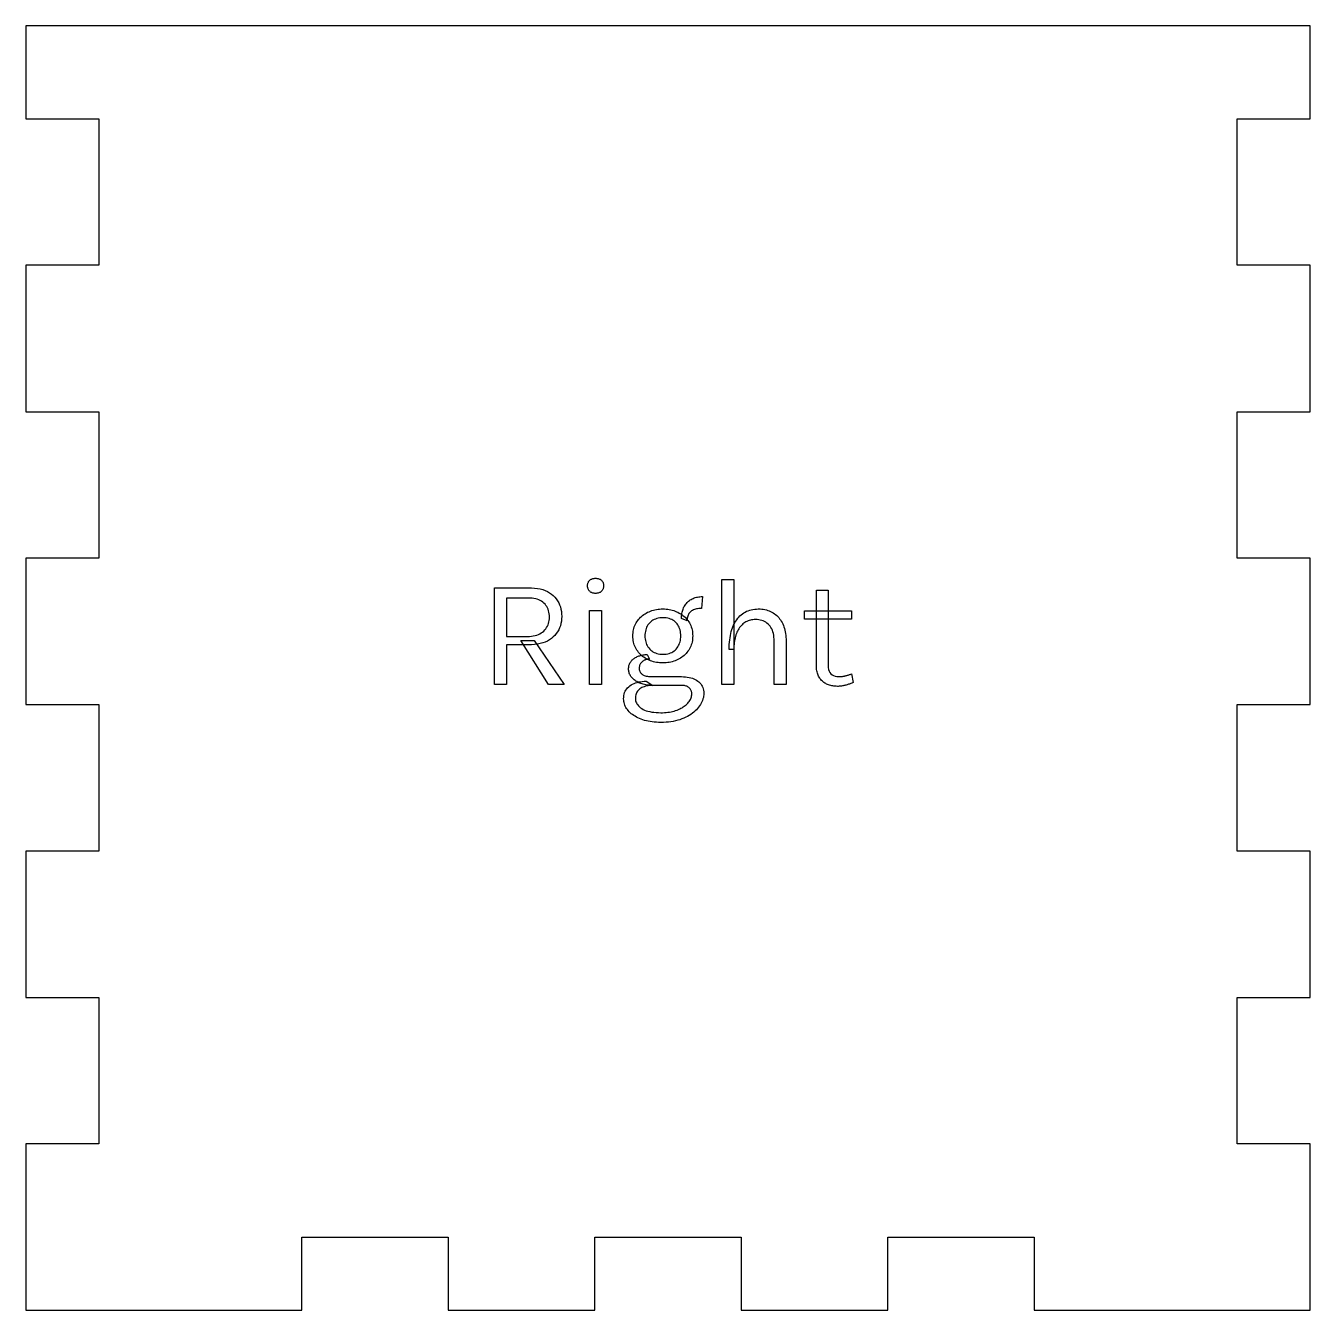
# Model space of a CAD drawing. Header units: millimetres. Extents: x 0 to 306, y 0 to 203.
# Drawn here: x 103 to 203, y 103 to 203 of the extents above; entities that cross this region are included whole.
import ezdxf

# ---------------------------------------------------------------- set-up
doc = ezdxf.new("R2010")
doc.units = ezdxf.units.MM
doc.layers.get('0').update_dxf_attribs({"linetype": 'CONTINUOUS'})

msp = doc.modelspace()

# ---------------------------------------------------------------- linework, layer by layer
for p, q in [((108.7, 203), (103, 203)), ((103, 203), (103, 195.75)), ((197.3, 203), (108.7, 203)), ((203, 203), (197.3, 203)), ((203, 195.75), (203, 203)), ((103, 195.75), (108.7, 195.75)), ((108.7, 195.75), (108.7, 184.35)), ((197.3, 184.35), (197.3, 195.75)), ((197.3, 195.75), (203, 195.75)), ((108.7, 184.35), (103, 184.35)), ((103, 184.35), (103, 172.949)), ((203, 184.35), (197.3, 184.35)), ((203, 172.949), (203, 184.35)), ((103, 172.949), (108.7, 172.949)), ((108.7, 172.949), (108.7, 161.55)), ((197.3, 161.55), (197.3, 172.949)), ((197.3, 172.949), (203, 172.949)), ((108.7, 161.55), (103, 161.55)), ((103, 161.55), (103, 150.149)), ((203, 161.55), (197.3, 161.55)), ((203, 150.149), (203, 161.55)), ((139.485, 151.716), (139.485, 159.252)), ((139.485, 159.252), (142.113, 159.252)), ((142.113, 159.252), (142.365, 159.245)), ((142.365, 159.245), (142.604, 159.227)), ((142.604, 159.227), (142.831, 159.196)), ((142.831, 159.196), (143.045, 159.153)), ((143.045, 159.153), (143.246, 159.098)), ((143.246, 159.098), (143.435, 159.03)), ((143.435, 159.03), (143.612, 158.95)), ((146.739, 159.408), (146.741, 159.459)), ((146.741, 159.355), (146.739, 159.408)), ((146.739, 159.408), (146.739, 159.408)), ((146.741, 159.459), (146.746, 159.509)), ((146.746, 159.304), (146.741, 159.355)), ((146.746, 159.509), (146.754, 159.556)), ((146.754, 159.255), (146.746, 159.304)), ((146.754, 159.556), (146.766, 159.602)), ((146.766, 159.208), (146.754, 159.255)), ((146.766, 159.602), (146.781, 159.645)), ((146.781, 159.164), (146.766, 159.208)), ((146.781, 159.645), (146.799, 159.686)), ((146.799, 159.121), (146.781, 159.164)), ((146.799, 159.686), (146.821, 159.724)), ((146.821, 159.081), (146.799, 159.121)), ((146.821, 159.724), (146.847, 159.761)), ((146.847, 159.043), (146.821, 159.081)), ((146.847, 159.761), (146.875, 159.795)), ((146.875, 159.007), (146.847, 159.043)), ((146.875, 159.795), (146.907, 159.828)), ((146.907, 158.973), (146.875, 159.007)), ((146.907, 159.828), (146.942, 159.857)), ((146.942, 159.857), (146.979, 159.884)), ((146.979, 159.884), (147.019, 159.907)), ((147.019, 159.907), (147.061, 159.927)), ((147.061, 159.927), (147.105, 159.945)), ((147.105, 159.945), (147.152, 159.959)), ((147.152, 159.959), (147.201, 159.97)), ((147.201, 159.97), (147.253, 159.977)), ((147.253, 159.977), (147.307, 159.982)), ((147.307, 159.982), (147.363, 159.984)), ((147.363, 159.984), (147.363, 159.984)), ((147.363, 159.984), (147.419, 159.982)), ((147.419, 159.982), (147.473, 159.977)), ((147.473, 159.977), (147.525, 159.97)), ((147.525, 159.97), (147.574, 159.959)), ((147.574, 159.959), (147.621, 159.945)), ((147.621, 159.945), (147.665, 159.927)), ((147.665, 159.927), (147.707, 159.907)), ((147.707, 159.907), (147.747, 159.884)), ((147.747, 159.884), (147.784, 159.857)), ((147.784, 159.857), (147.819, 159.828)), ((147.819, 159.828), (147.851, 159.795)), ((147.851, 159.007), (147.819, 158.973)), ((147.851, 159.795), (147.879, 159.761)), ((147.879, 159.043), (147.851, 159.007)), ((147.879, 159.761), (147.905, 159.724)), ((147.905, 159.081), (147.879, 159.043)), ((147.905, 159.724), (147.927, 159.686)), ((147.927, 159.121), (147.905, 159.081)), ((147.927, 159.686), (147.945, 159.645)), ((147.945, 159.164), (147.927, 159.121)), ((147.945, 159.645), (147.96, 159.602)), ((147.96, 159.208), (147.945, 159.164)), ((147.96, 159.602), (147.972, 159.556)), ((147.972, 159.255), (147.96, 159.208)), ((147.972, 159.556), (147.98, 159.509)), ((147.98, 159.304), (147.972, 159.255)), ((147.98, 159.509), (147.985, 159.459)), ((147.985, 159.355), (147.98, 159.304)), ((147.985, 159.459), (147.987, 159.408)), ((147.987, 159.408), (147.985, 159.355)), ((147.987, 159.408), (147.987, 159.408)), ((157.185, 151.716), (157.185, 159.9)), ((157.185, 159.9), (158.121, 159.9)), ((158.121, 159.9), (158.121, 151.716)), ((164.547, 153.192), (164.547, 159.048)), ((164.547, 159.048), (165.471, 159.048)), ((165.471, 159.048), (165.471, 153.216)), ((140.421, 158.448), (140.421, 155.46)), ((142.113, 158.448), (140.421, 158.448)), ((140.421, 158.448), (140.421, 158.448)), ((142.271, 158.444), (142.113, 158.448)), ((142.113, 158.448), (142.113, 158.448)), ((142.422, 158.432), (142.271, 158.444)), ((142.564, 158.411), (142.422, 158.432)), ((142.699, 158.383), (142.564, 158.411)), ((142.826, 158.347), (142.699, 158.383)), ((142.946, 158.303), (142.826, 158.347)), ((143.057, 158.251), (142.946, 158.303)), ((143.161, 158.19), (143.057, 158.251)), ((143.258, 158.122), (143.161, 158.19)), ((143.346, 158.046), (143.258, 158.122)), ((143.426, 157.962), (143.346, 158.046)), ((143.612, 158.95), (143.776, 158.858)), ((143.776, 158.858), (143.927, 158.753)), ((143.927, 158.753), (144.066, 158.637)), ((144.066, 158.637), (144.192, 158.51)), ((144.192, 158.51), (144.305, 158.375)), ((144.305, 158.375), (144.404, 158.233)), ((144.404, 158.233), (144.49, 158.083)), ((144.49, 158.083), (144.563, 157.925)), ((146.942, 158.941), (146.907, 158.973)), ((146.979, 158.913), (146.942, 158.941)), ((147.019, 158.888), (146.979, 158.913)), ((147.061, 158.867), (147.019, 158.888)), ((147.105, 158.849), (147.061, 158.867)), ((147.152, 158.834), (147.105, 158.849)), ((147.201, 158.822), (147.152, 158.834)), ((147.253, 158.814), (147.201, 158.822)), ((147.307, 158.809), (147.253, 158.814)), ((147.363, 158.808), (147.307, 158.809)), ((147.419, 158.809), (147.363, 158.808)), ((147.363, 158.808), (147.363, 158.808)), ((147.363, 158.808), (147.363, 158.808)), ((147.473, 158.814), (147.419, 158.809)), ((147.525, 158.822), (147.473, 158.814)), ((147.574, 158.834), (147.525, 158.822)), ((147.621, 158.849), (147.574, 158.834)), ((147.665, 158.867), (147.621, 158.849)), ((147.707, 158.888), (147.665, 158.867)), ((147.747, 158.913), (147.707, 158.888)), ((147.784, 158.941), (147.747, 158.913)), ((147.819, 158.973), (147.784, 158.941)), ((154.379, 157.962), (154.43, 158.027)), ((154.43, 158.027), (154.485, 158.088)), ((154.485, 158.088), (154.543, 158.145)), ((154.543, 158.145), (154.605, 158.2)), ((154.605, 158.2), (154.669, 158.251)), ((154.669, 158.251), (154.737, 158.298)), ((154.737, 158.298), (154.809, 158.343)), ((154.809, 158.343), (154.884, 158.383)), ((154.884, 158.383), (154.961, 158.419)), ((154.961, 158.419), (155.041, 158.451)), ((155.041, 158.451), (155.124, 158.479)), ((155.124, 158.479), (155.209, 158.502)), ((155.209, 158.502), (155.298, 158.522)), ((155.298, 158.522), (155.389, 158.536)), ((155.389, 158.536), (155.483, 158.547)), ((155.483, 158.547), (155.58, 158.553)), ((155.58, 158.553), (155.679, 158.556)), ((155.679, 158.556), (155.607, 157.632)), ((155.679, 158.556), (155.679, 158.556)), ((143.498, 157.874), (143.426, 157.962)), ((143.562, 157.779), (143.498, 157.874)), ((143.617, 157.679), (143.562, 157.779)), ((143.663, 157.573), (143.617, 157.679)), ((143.701, 157.462), (143.663, 157.573)), ((143.731, 157.345), (143.701, 157.462)), ((143.752, 157.222), (143.731, 157.345)), ((143.765, 157.094), (143.752, 157.222)), ((143.769, 156.96), (143.765, 157.094)), ((144.563, 157.925), (144.623, 157.759)), ((144.623, 157.759), (144.669, 157.586)), ((144.669, 157.586), (144.702, 157.405)), ((144.702, 157.405), (144.722, 157.216)), ((144.722, 157.216), (144.729, 157.02)), ((144.729, 157.02), (144.722, 156.825)), ((144.729, 157.02), (144.729, 157.02)), ((146.895, 151.716), (146.895, 157.464)), ((146.895, 157.464), (147.831, 157.464)), ((147.831, 157.464), (147.831, 151.716)), ((150.859, 156.945), (150.94, 157.02)), ((150.94, 157.02), (151.027, 157.092)), ((151.027, 157.092), (151.117, 157.159)), ((151.117, 157.159), (151.212, 157.222)), ((151.212, 157.222), (151.312, 157.28)), ((151.312, 157.28), (151.416, 157.335)), ((151.416, 157.335), (151.523, 157.384)), ((151.523, 157.384), (151.634, 157.429)), ((151.634, 157.429), (151.746, 157.468)), ((151.746, 157.468), (151.861, 157.502)), ((151.861, 157.502), (151.979, 157.53)), ((151.979, 157.53), (152.1, 157.554)), ((152.1, 157.554), (152.223, 157.572)), ((152.223, 157.572), (152.348, 157.585)), ((152.348, 157.585), (152.476, 157.593)), ((152.476, 157.593), (152.607, 157.596)), ((152.607, 157.596), (152.607, 157.596)), ((152.607, 157.596), (152.734, 157.593)), ((152.734, 157.593), (152.859, 157.585)), ((152.859, 157.585), (152.982, 157.572)), ((152.982, 157.572), (153.102, 157.554)), ((153.102, 157.554), (153.22, 157.53)), ((153.22, 157.53), (153.335, 157.502)), ((153.335, 157.502), (153.448, 157.468)), ((153.448, 157.468), (153.559, 157.429)), ((153.559, 157.429), (153.668, 157.384)), ((153.668, 157.384), (153.774, 157.335)), ((153.774, 157.335), (153.877, 157.28)), ((153.877, 157.28), (153.975, 157.222)), ((153.975, 157.222), (154.07, 157.159)), ((154.049, 156.963), (154.055, 157.06)), ((154.055, 157.06), (154.065, 157.155)), ((154.065, 157.155), (154.079, 157.247)), ((154.07, 157.159), (154.16, 157.092)), ((154.079, 157.247), (154.096, 157.337)), ((154.096, 157.337), (154.118, 157.424)), ((154.118, 157.424), (154.144, 157.509)), ((154.144, 157.509), (154.174, 157.591)), ((154.16, 157.092), (154.246, 157.02)), ((154.174, 157.591), (154.207, 157.671)), ((154.207, 157.671), (154.245, 157.749)), ((154.245, 157.749), (154.286, 157.823)), ((154.246, 157.02), (154.327, 156.945)), ((154.286, 157.823), (154.331, 157.894)), ((154.331, 157.894), (154.379, 157.962)), ((154.537, 157.032), (154.517, 156.952)), ((154.563, 157.106), (154.537, 157.032)), ((154.595, 157.175), (154.563, 157.106)), ((154.632, 157.239), (154.595, 157.175)), ((154.675, 157.298), (154.632, 157.239)), ((154.724, 157.352), (154.675, 157.298)), ((154.779, 157.401), (154.724, 157.352)), ((154.839, 157.444), (154.779, 157.401)), ((154.904, 157.484), (154.839, 157.444)), ((154.974, 157.518), (154.904, 157.484)), ((155.05, 157.548), (154.974, 157.518)), ((155.13, 157.574), (155.05, 157.548)), ((155.215, 157.595), (155.13, 157.574)), ((155.306, 157.611), (155.215, 157.595)), ((155.401, 157.622), (155.306, 157.611)), ((155.502, 157.629), (155.401, 157.622)), ((155.607, 157.632), (155.502, 157.629)), ((158.514, 156.966), (158.603, 157.057)), ((158.603, 157.057), (158.697, 157.142)), ((158.697, 157.142), (158.796, 157.221)), ((158.796, 157.221), (158.9, 157.292)), ((158.9, 157.292), (159.008, 157.356)), ((159.008, 157.356), (159.12, 157.412)), ((159.12, 157.412), (159.237, 157.461)), ((159.237, 157.461), (159.358, 157.502)), ((159.358, 157.502), (159.483, 157.536)), ((159.483, 157.536), (159.613, 157.562)), ((159.613, 157.562), (159.747, 157.581)), ((159.747, 157.581), (159.886, 157.592)), ((159.886, 157.592), (160.029, 157.596)), ((160.029, 157.596), (160.029, 157.596)), ((160.029, 157.596), (160.163, 157.593)), ((160.163, 157.593), (160.292, 157.583)), ((160.292, 157.583), (160.418, 157.568)), ((160.418, 157.568), (160.54, 157.547)), ((160.54, 157.547), (160.658, 157.52)), ((160.658, 157.52), (160.772, 157.487)), ((160.772, 157.487), (160.883, 157.447)), ((160.883, 157.447), (160.989, 157.402)), ((160.989, 157.402), (161.091, 157.35)), ((161.091, 157.35), (161.19, 157.293)), ((161.19, 157.293), (161.284, 157.229)), ((161.284, 157.229), (161.374, 157.161)), ((161.374, 157.161), (161.46, 157.087)), ((161.46, 157.087), (161.54, 157.008)), ((161.54, 157.008), (161.617, 156.924)), ((163.623, 156.804), (163.623, 157.452)), ((163.623, 157.452), (167.283, 157.452)), ((167.283, 157.452), (167.283, 156.804)), ((143.412, 155.962), (143.487, 156.053)), ((143.487, 156.053), (143.553, 156.149)), ((143.553, 156.149), (143.61, 156.25)), ((143.61, 156.25), (143.659, 156.356)), ((143.659, 156.356), (143.698, 156.467)), ((143.698, 156.467), (143.729, 156.582)), ((143.729, 156.582), (143.751, 156.703)), ((143.751, 156.703), (143.765, 156.829)), ((143.765, 156.829), (143.769, 156.96)), ((143.769, 156.96), (143.769, 156.96)), ((144.563, 156.123), (144.49, 155.967)), ((144.623, 156.288), (144.563, 156.123)), ((144.669, 156.459), (144.623, 156.288)), ((144.702, 156.639), (144.669, 156.459)), ((144.722, 156.825), (144.702, 156.639)), ((150.316, 155.975), (150.344, 156.087)), ((150.344, 156.087), (150.378, 156.195)), ((150.378, 156.195), (150.418, 156.301)), ((150.418, 156.301), (150.465, 156.404)), ((150.465, 156.404), (150.517, 156.503)), ((150.517, 156.503), (150.576, 156.6)), ((150.576, 156.6), (150.64, 156.692)), ((150.64, 156.692), (150.708, 156.781)), ((150.708, 156.781), (150.781, 156.865)), ((150.781, 156.865), (150.859, 156.945)), ((151.297, 156.066), (151.263, 155.962)), ((151.338, 156.166), (151.297, 156.066)), ((151.387, 156.261), (151.338, 156.166)), ((151.443, 156.352), (151.387, 156.261)), ((151.507, 156.438), (151.443, 156.352)), ((151.578, 156.519), (151.507, 156.438)), ((151.656, 156.593), (151.578, 156.519)), ((151.739, 156.66), (151.656, 156.593)), ((151.828, 156.719), (151.739, 156.66)), ((151.923, 156.77), (151.828, 156.719)), ((152.023, 156.813), (151.923, 156.77)), ((152.128, 156.849), (152.023, 156.813)), ((152.24, 156.876), (152.128, 156.849)), ((152.357, 156.896), (152.24, 156.876)), ((152.479, 156.908), (152.357, 156.896)), ((152.607, 156.912), (152.479, 156.908)), ((152.736, 156.908), (152.607, 156.912)), ((152.607, 156.912), (152.607, 156.912)), ((152.859, 156.896), (152.736, 156.908)), ((152.977, 156.876), (152.859, 156.896)), ((153.088, 156.849), (152.977, 156.876)), ((153.194, 156.813), (153.088, 156.849)), ((153.293, 156.77), (153.194, 156.813)), ((153.387, 156.719), (153.293, 156.77)), ((153.475, 156.66), (153.387, 156.719)), ((153.557, 156.593), (153.475, 156.66)), ((153.633, 156.519), (153.557, 156.593)), ((153.703, 156.438), (153.633, 156.519)), ((153.765, 156.352), (153.703, 156.438)), ((153.82, 156.261), (153.765, 156.352)), ((153.867, 156.166), (153.82, 156.261)), ((153.907, 156.066), (153.867, 156.166)), ((153.94, 155.962), (153.907, 156.066)), ((154.047, 156.864), (154.049, 156.963)), ((154.491, 156.684), (154.047, 156.864)), ((154.327, 156.945), (154.405, 156.865)), ((154.405, 156.865), (154.478, 156.781)), ((154.478, 156.781), (154.546, 156.692)), ((154.494, 156.778), (154.491, 156.684)), ((154.491, 156.684), (154.491, 156.684)), ((154.491, 156.684), (154.491, 156.684)), ((154.503, 156.868), (154.494, 156.778)), ((154.517, 156.952), (154.503, 156.868)), ((154.546, 156.692), (154.611, 156.6)), ((154.611, 156.6), (154.67, 156.503)), ((154.67, 156.503), (154.723, 156.404)), ((154.723, 156.404), (154.77, 156.301)), ((154.77, 156.301), (154.811, 156.195)), ((154.811, 156.195), (154.845, 156.087)), ((154.845, 156.087), (154.873, 155.975)), ((157.975, 155.993), (158.025, 156.138)), ((158.025, 156.138), (158.08, 156.276)), ((158.08, 156.276), (158.14, 156.407)), ((158.14, 156.407), (158.205, 156.532)), ((158.205, 156.532), (158.275, 156.651)), ((158.275, 156.651), (158.35, 156.762)), ((158.35, 156.762), (158.429, 156.867)), ((158.429, 156.867), (158.514, 156.966)), ((158.516, 156.06), (158.463, 155.972)), ((158.572, 156.143), (158.516, 156.06)), ((158.632, 156.221), (158.572, 156.143)), ((158.696, 156.295), (158.632, 156.221)), ((158.763, 156.363), (158.696, 156.295)), ((158.833, 156.427), (158.763, 156.363)), ((158.907, 156.486), (158.833, 156.427)), ((158.984, 156.539), (158.907, 156.486)), ((159.064, 156.587), (158.984, 156.539)), ((159.146, 156.629), (159.064, 156.587)), ((159.231, 156.666), (159.146, 156.629)), ((159.32, 156.697), (159.231, 156.666)), ((159.41, 156.722), (159.32, 156.697)), ((159.504, 156.742), (159.41, 156.722)), ((159.6, 156.756), (159.504, 156.742)), ((159.699, 156.765), (159.6, 156.756)), ((159.801, 156.768), (159.699, 156.765)), ((159.934, 156.763), (159.801, 156.768)), ((159.801, 156.768), (159.801, 156.768)), ((160.061, 156.75), (159.934, 156.763)), ((160.182, 156.729), (160.061, 156.75)), ((160.298, 156.699), (160.182, 156.729)), ((160.408, 156.66), (160.298, 156.699)), ((160.512, 156.613), (160.408, 156.66)), ((160.611, 156.557), (160.512, 156.613)), ((160.703, 156.493), (160.611, 156.557)), ((160.791, 156.42), (160.703, 156.493)), ((160.872, 156.339), (160.791, 156.42)), ((160.947, 156.249), (160.872, 156.339)), ((161.013, 156.151), (160.947, 156.249)), ((161.072, 156.046), (161.013, 156.151)), ((161.124, 155.933), (161.072, 156.046)), ((161.617, 156.924), (161.689, 156.835)), ((161.689, 156.835), (161.756, 156.741)), ((161.756, 156.741), (161.819, 156.641)), ((161.819, 156.641), (161.877, 156.536)), ((161.877, 156.536), (161.931, 156.426)), ((161.931, 156.426), (161.98, 156.311)), ((161.98, 156.311), (162.024, 156.192)), ((162.024, 156.192), (162.063, 156.068)), ((162.063, 156.068), (162.096, 155.941)), ((167.283, 156.804), (163.623, 156.804)), ((167.283, 156.804), (167.283, 156.804)), ((140.421, 155.46), (142.041, 155.46)), ((143.709, 151.716), (141.549, 155.136)), ((141.549, 155.136), (142.569, 155.136)), ((142.041, 155.46), (142.206, 155.464)), ((142.206, 155.464), (142.363, 155.476)), ((142.363, 155.476), (142.512, 155.497)), ((142.512, 155.497), (142.653, 155.526)), ((142.569, 155.136), (144.921, 151.716)), ((142.653, 155.526), (142.786, 155.564)), ((142.786, 155.564), (142.91, 155.61)), ((142.91, 155.61), (143.027, 155.664)), ((143.027, 155.664), (143.135, 155.726)), ((143.135, 155.726), (143.236, 155.797)), ((143.236, 155.797), (143.328, 155.877)), ((143.435, 155.021), (143.246, 154.953)), ((143.328, 155.877), (143.412, 155.962)), ((143.612, 155.101), (143.435, 155.021)), ((143.776, 155.193), (143.612, 155.101)), ((143.927, 155.298), (143.776, 155.193)), ((144.066, 155.415), (143.927, 155.298)), ((144.192, 155.541), (144.066, 155.415)), ((144.305, 155.676), (144.192, 155.541)), ((144.404, 155.817), (144.305, 155.676)), ((144.49, 155.967), (144.404, 155.817)), ((150.267, 155.496), (150.27, 155.62)), ((150.27, 155.372), (150.267, 155.496)), ((150.267, 155.496), (150.267, 155.496)), ((150.27, 155.62), (150.279, 155.741)), ((150.279, 155.252), (150.27, 155.372)), ((150.279, 155.741), (150.295, 155.86)), ((150.295, 155.135), (150.279, 155.252)), ((150.295, 155.86), (150.316, 155.975)), ((150.316, 155.02), (150.295, 155.135)), ((150.344, 154.909), (150.316, 155.02)), ((151.207, 155.619), (151.203, 155.496)), ((151.203, 155.496), (151.203, 155.496)), ((151.203, 155.496), (151.207, 155.375)), ((151.218, 155.738), (151.207, 155.619)), ((151.207, 155.375), (151.218, 155.259)), ((151.237, 155.852), (151.218, 155.738)), ((151.218, 155.259), (151.237, 155.147)), ((151.263, 155.962), (151.237, 155.852)), ((151.237, 155.147), (151.263, 155.039)), ((151.263, 155.039), (151.297, 154.935)), ((153.907, 154.935), (153.94, 155.039)), ((153.966, 155.852), (153.94, 155.962)), ((153.94, 155.039), (153.966, 155.147)), ((153.984, 155.738), (153.966, 155.852)), ((153.966, 155.147), (153.984, 155.259)), ((153.995, 155.619), (153.984, 155.738)), ((153.984, 155.259), (153.995, 155.375)), ((153.999, 155.496), (153.995, 155.619)), ((153.995, 155.375), (153.999, 155.496)), ((153.999, 155.496), (153.999, 155.496)), ((154.873, 155.02), (154.845, 154.909)), ((154.873, 155.975), (154.895, 155.86)), ((154.895, 155.135), (154.873, 155.02)), ((154.895, 155.86), (154.911, 155.741)), ((154.911, 155.252), (154.895, 155.135)), ((154.911, 155.741), (154.92, 155.62)), ((154.92, 155.372), (154.911, 155.252)), ((154.92, 155.62), (154.923, 155.496)), ((154.923, 155.496), (154.92, 155.372)), ((154.923, 155.496), (154.923, 155.496)), ((157.772, 154.817), (157.785, 155.002)), ((157.785, 155.002), (157.803, 155.182)), ((157.803, 155.182), (157.827, 155.356)), ((157.827, 155.356), (157.856, 155.524)), ((157.856, 155.524), (157.89, 155.686)), ((157.89, 155.686), (157.93, 155.843)), ((157.93, 155.843), (157.975, 155.993)), ((158.172, 155.103), (158.154, 154.976)), ((158.194, 155.226), (158.172, 155.103)), ((158.221, 155.346), (158.194, 155.226)), ((158.252, 155.461), (158.221, 155.346)), ((158.286, 155.572), (158.252, 155.461)), ((158.325, 155.679), (158.286, 155.572)), ((158.368, 155.781), (158.325, 155.679)), ((158.414, 155.879), (158.368, 155.781)), ((158.463, 155.972), (158.414, 155.879)), ((161.167, 155.811), (161.124, 155.933)), ((161.202, 155.682), (161.167, 155.811)), ((161.23, 155.545), (161.202, 155.682)), ((161.249, 155.401), (161.23, 155.545)), ((161.261, 155.248), (161.249, 155.401)), ((161.265, 155.088), (161.261, 155.248)), ((161.265, 151.716), (161.265, 155.088)), ((162.096, 155.941), (162.125, 155.809)), ((162.125, 155.809), (162.148, 155.673)), ((162.148, 155.673), (162.166, 155.533)), ((162.166, 155.533), (162.179, 155.389)), ((162.179, 155.389), (162.186, 155.24)), ((162.186, 155.24), (162.189, 155.088)), ((162.189, 155.088), (162.189, 155.088)), ((162.189, 155.088), (162.189, 151.716)), ((142.113, 154.8), (140.421, 154.8)), ((140.421, 154.8), (140.421, 151.716)), ((142.365, 154.806), (142.113, 154.8)), ((142.113, 154.8), (142.113, 154.8)), ((142.604, 154.824), (142.365, 154.806)), ((142.831, 154.855), (142.604, 154.824)), ((143.045, 154.898), (142.831, 154.855)), ((143.246, 154.953), (143.045, 154.898)), ((150.378, 154.801), (150.344, 154.909)), ((150.418, 154.696), (150.378, 154.801)), ((150.465, 154.593), (150.418, 154.696)), ((150.517, 154.494), (150.465, 154.593)), ((150.576, 154.398), (150.517, 154.494)), ((150.64, 154.305), (150.576, 154.398)), ((150.708, 154.216), (150.64, 154.305)), ((150.781, 154.132), (150.708, 154.216)), ((150.859, 154.052), (150.781, 154.132)), ((150.94, 153.976), (150.859, 154.052)), ((150.936, 153.996), (151.006, 154.011)), ((151.006, 154.011), (151.077, 154.022)), ((151.077, 154.022), (151.149, 154.032)), ((151.149, 154.032), (151.222, 154.038)), ((151.222, 154.038), (151.296, 154.042)), ((151.296, 154.042), (151.371, 154.044)), ((151.297, 154.935), (151.338, 154.835)), ((151.338, 154.835), (151.387, 154.739)), ((151.371, 154.044), (151.371, 154.044)), ((151.371, 154.044), (151.551, 153.696)), ((151.387, 154.739), (151.443, 154.647)), ((151.443, 154.647), (151.507, 154.559)), ((151.507, 154.559), (151.578, 154.476)), ((151.578, 154.476), (151.656, 154.398)), ((151.656, 154.398), (151.739, 154.329)), ((151.739, 154.329), (151.828, 154.268)), ((151.828, 154.268), (151.923, 154.214)), ((151.923, 154.214), (152.023, 154.17)), ((152.023, 154.17), (152.128, 154.133)), ((152.128, 154.133), (152.24, 154.104)), ((152.24, 154.104), (152.357, 154.084)), ((152.357, 154.084), (152.479, 154.072)), ((152.479, 154.072), (152.607, 154.068)), ((152.607, 154.068), (152.736, 154.072)), ((152.607, 154.068), (152.607, 154.068)), ((152.607, 154.068), (152.607, 154.068)), ((152.736, 154.072), (152.859, 154.084)), ((152.859, 154.084), (152.977, 154.104)), ((152.977, 154.104), (153.088, 154.133)), ((153.088, 154.133), (153.194, 154.17)), ((153.194, 154.17), (153.293, 154.214)), ((153.293, 154.214), (153.387, 154.268)), ((153.387, 154.268), (153.475, 154.329)), ((153.475, 154.329), (153.557, 154.398)), ((153.557, 154.398), (153.633, 154.476)), ((153.633, 154.476), (153.703, 154.559)), ((153.703, 154.559), (153.765, 154.647)), ((153.765, 154.647), (153.82, 154.739)), ((153.82, 154.739), (153.867, 154.835)), ((153.867, 154.835), (153.907, 154.935)), ((154.327, 154.052), (154.246, 153.976)), ((154.405, 154.132), (154.327, 154.052)), ((154.478, 154.216), (154.405, 154.132)), ((154.546, 154.305), (154.478, 154.216)), ((154.611, 154.398), (154.546, 154.305)), ((154.67, 154.494), (154.611, 154.398)), ((154.723, 154.593), (154.67, 154.494)), ((154.77, 154.696), (154.723, 154.593)), ((154.811, 154.801), (154.77, 154.696)), ((154.845, 154.909), (154.811, 154.801)), ((157.761, 154.428), (157.764, 154.625)), ((158.121, 154.428), (157.761, 154.428)), ((157.764, 154.625), (157.772, 154.817)), ((158.123, 154.571), (158.121, 154.428)), ((158.121, 154.428), (158.121, 154.428)), ((158.129, 154.71), (158.123, 154.571)), ((158.139, 154.845), (158.129, 154.71)), ((158.154, 154.976), (158.139, 154.845)), ((149.933, 152.987), (149.939, 153.055)), ((149.939, 153.055), (149.949, 153.122)), ((149.949, 153.122), (149.964, 153.186)), ((149.964, 153.186), (149.982, 153.249)), ((149.982, 153.249), (150.004, 153.309)), ((150.004, 153.309), (150.031, 153.367)), ((150.031, 153.367), (150.062, 153.422)), ((150.062, 153.422), (150.096, 153.476)), ((150.096, 153.476), (150.135, 153.528)), ((150.135, 153.528), (150.177, 153.577)), ((150.177, 153.577), (150.222, 153.624)), ((150.222, 153.624), (150.268, 153.668)), ((150.268, 153.668), (150.318, 153.71)), ((150.318, 153.71), (150.37, 153.75)), ((150.37, 153.75), (150.424, 153.787)), ((150.424, 153.787), (150.481, 153.822)), ((150.481, 153.822), (150.54, 153.854)), ((150.54, 153.854), (150.602, 153.884)), ((150.602, 153.884), (150.666, 153.912)), ((150.666, 153.912), (150.732, 153.937)), ((150.732, 153.937), (150.799, 153.959)), ((150.76, 153.023), (150.759, 152.976)), ((150.764, 153.068), (150.76, 153.023)), ((150.77, 153.112), (150.764, 153.068)), ((150.779, 153.155), (150.77, 153.112)), ((150.79, 153.195), (150.779, 153.155)), ((150.803, 153.234), (150.79, 153.195)), ((150.799, 153.959), (150.867, 153.979)), ((150.819, 153.272), (150.803, 153.234)), ((150.838, 153.308), (150.819, 153.272)), ((150.859, 153.342), (150.838, 153.308)), ((150.882, 153.375), (150.859, 153.342)), ((150.867, 153.979), (150.936, 153.996)), ((150.907, 153.406), (150.882, 153.375)), ((150.934, 153.435), (150.907, 153.406)), ((150.961, 153.463), (150.934, 153.435)), ((151.027, 153.904), (150.94, 153.976)), ((150.99, 153.489), (150.961, 153.463)), ((151.02, 153.514), (150.99, 153.489)), ((151.051, 153.537), (151.02, 153.514)), ((151.117, 153.837), (151.027, 153.904)), ((151.084, 153.559), (151.051, 153.537)), ((151.117, 153.579), (151.084, 153.559)), ((151.212, 153.774), (151.117, 153.837)), ((151.152, 153.598), (151.117, 153.579)), ((151.188, 153.615), (151.152, 153.598)), ((151.225, 153.63), (151.188, 153.615)), ((151.312, 153.715), (151.212, 153.774)), ((151.261, 153.644), (151.225, 153.63)), ((151.298, 153.656), (151.261, 153.644)), ((151.334, 153.666), (151.298, 153.656)), ((151.416, 153.66), (151.312, 153.715)), ((151.37, 153.675), (151.334, 153.666)), ((151.407, 153.683), (151.37, 153.675)), ((151.443, 153.688), (151.407, 153.683)), ((151.523, 153.609), (151.416, 153.66)), ((151.479, 153.692), (151.443, 153.688)), ((151.515, 153.695), (151.479, 153.692)), ((151.551, 153.696), (151.515, 153.695)), ((151.634, 153.565), (151.523, 153.609)), ((151.746, 153.525), (151.634, 153.565)), ((151.861, 153.491), (151.746, 153.525)), ((151.979, 153.462), (151.861, 153.491)), ((152.1, 153.438), (151.979, 153.462)), ((152.223, 153.419), (152.1, 153.438)), ((152.348, 153.406), (152.223, 153.419)), ((152.476, 153.398), (152.348, 153.406)), ((152.607, 153.396), (152.476, 153.398)), ((152.734, 153.398), (152.607, 153.396)), ((152.607, 153.396), (152.607, 153.396)), ((152.607, 153.396), (152.607, 153.396)), ((152.859, 153.406), (152.734, 153.398)), ((152.982, 153.419), (152.859, 153.406)), ((153.102, 153.438), (152.982, 153.419)), ((153.22, 153.462), (153.102, 153.438)), ((153.335, 153.491), (153.22, 153.462)), ((153.448, 153.525), (153.335, 153.491)), ((153.559, 153.565), (153.448, 153.525)), ((153.668, 153.609), (153.559, 153.565)), ((153.774, 153.66), (153.668, 153.609)), ((153.877, 153.715), (153.774, 153.66)), ((153.975, 153.774), (153.877, 153.715)), ((154.07, 153.837), (153.975, 153.774)), ((154.16, 153.904), (154.07, 153.837)), ((154.246, 153.976), (154.16, 153.904)), ((164.549, 153.085), (164.547, 153.192)), ((164.547, 153.192), (164.547, 153.192)), ((164.556, 152.983), (164.549, 153.085)), ((165.471, 153.216), (165.479, 153.047)), ((165.479, 153.047), (165.504, 152.896)), ((149.931, 152.916), (149.933, 152.987)), ((149.933, 152.848), (149.931, 152.916)), ((149.931, 152.916), (149.931, 152.916)), ((149.94, 152.781), (149.933, 152.848)), ((149.952, 152.715), (149.94, 152.781)), ((149.967, 152.651), (149.952, 152.715)), ((149.988, 152.587), (149.967, 152.651)), ((150.013, 152.525), (149.988, 152.587)), ((150.043, 152.463), (150.013, 152.525)), ((150.077, 152.403), (150.043, 152.463)), ((150.116, 152.344), (150.077, 152.403)), ((150.159, 152.286), (150.116, 152.344)), ((150.207, 152.229), (150.159, 152.286)), ((150.258, 152.175), (150.207, 152.229)), ((150.313, 152.123), (150.258, 152.175)), ((150.373, 152.073), (150.313, 152.123)), ((150.436, 152.025), (150.373, 152.073)), ((150.503, 151.98), (150.436, 152.025)), ((150.759, 152.976), (150.759, 152.976)), ((150.759, 152.976), (150.761, 152.921)), ((150.761, 152.921), (150.768, 152.869)), ((150.768, 152.869), (150.78, 152.818)), ((150.78, 152.818), (150.795, 152.769)), ((150.795, 152.769), (150.816, 152.722)), ((150.816, 152.722), (150.841, 152.677)), ((150.841, 152.677), (150.871, 152.633)), ((150.871, 152.633), (150.905, 152.592)), ((150.905, 152.592), (150.944, 152.552)), ((150.944, 152.552), (150.987, 152.514)), ((150.987, 152.514), (151.036, 152.478)), ((151.036, 152.478), (151.093, 152.447)), ((151.093, 152.447), (151.157, 152.419)), ((151.157, 152.419), (151.229, 152.395)), ((151.229, 152.395), (151.308, 152.374)), ((151.308, 152.374), (151.395, 152.357)), ((151.395, 152.357), (151.488, 152.344)), ((151.488, 152.344), (151.59, 152.335)), ((151.59, 152.335), (151.699, 152.329)), ((151.699, 152.329), (151.815, 152.328)), ((151.815, 152.328), (151.815, 152.328)), ((151.815, 152.328), (154.047, 152.328)), ((154.047, 152.328), (154.206, 152.324)), ((154.206, 152.324), (154.357, 152.314)), ((154.357, 152.314), (154.502, 152.297)), ((154.502, 152.297), (154.64, 152.273)), ((154.64, 152.273), (154.771, 152.242)), ((154.771, 152.242), (154.895, 152.204)), ((154.895, 152.204), (155.012, 152.16)), ((155.012, 152.16), (155.122, 152.109)), ((155.122, 152.109), (155.226, 152.051)), ((155.226, 152.051), (155.322, 151.986)), ((164.566, 152.884), (164.556, 152.983)), ((164.582, 152.788), (164.566, 152.884)), ((164.601, 152.697), (164.582, 152.788)), ((164.625, 152.608), (164.601, 152.697)), ((164.653, 152.524), (164.625, 152.608)), ((164.685, 152.443), (164.653, 152.524)), ((164.722, 152.365), (164.685, 152.443)), ((164.763, 152.292), (164.722, 152.365)), ((164.808, 152.221), (164.763, 152.292)), ((164.856, 152.155), (164.808, 152.221)), ((164.907, 152.092), (164.856, 152.155)), ((164.961, 152.032), (164.907, 152.092)), ((165.018, 151.977), (164.961, 152.032)), ((165.504, 152.896), (165.546, 152.763)), ((165.546, 152.763), (165.603, 152.647)), ((165.603, 152.647), (165.678, 152.55)), ((165.678, 152.55), (165.769, 152.47)), ((165.769, 152.47), (165.877, 152.408)), ((165.877, 152.408), (166.001, 152.363)), ((166.001, 152.363), (166.142, 152.336)), ((166.142, 152.336), (166.299, 152.328)), ((166.299, 152.328), (166.299, 152.328)), ((166.299, 152.328), (166.348, 152.328)), ((166.348, 152.328), (166.397, 152.33)), ((166.397, 152.33), (166.445, 152.332)), ((166.445, 152.332), (166.493, 152.336)), ((166.493, 152.336), (166.541, 152.341)), ((166.541, 152.341), (166.589, 152.347)), ((166.589, 152.347), (166.636, 152.354)), ((166.636, 152.354), (166.683, 152.362)), ((166.683, 152.362), (166.73, 152.371)), ((166.73, 152.371), (166.776, 152.382)), ((166.776, 152.382), (166.823, 152.393)), ((166.823, 152.393), (166.871, 152.405)), ((166.871, 152.405), (166.92, 152.419)), ((166.92, 152.419), (166.97, 152.433)), ((166.97, 152.433), (167.021, 152.449)), ((167.021, 152.449), (167.074, 152.466)), ((167.074, 152.466), (167.127, 152.484)), ((167.127, 152.484), (167.182, 152.503)), ((167.182, 152.503), (167.238, 152.523)), ((167.238, 152.523), (167.295, 152.544)), ((167.295, 152.544), (167.295, 152.544)), ((167.295, 152.544), (167.427, 151.872)), ((140.421, 151.716), (139.485, 151.716)), ((140.421, 151.716), (140.421, 151.716)), ((144.921, 151.716), (143.709, 151.716)), ((144.921, 151.716), (144.921, 151.716)), ((147.831, 151.716), (146.895, 151.716)), ((147.831, 151.716), (147.831, 151.716)), ((149.591, 150.971), (149.625, 151.082)), ((149.625, 151.082), (149.669, 151.187)), ((149.669, 151.187), (149.723, 151.285)), ((149.723, 151.285), (149.787, 151.378)), ((149.787, 151.378), (149.86, 151.464)), ((149.86, 151.464), (149.943, 151.543)), ((149.943, 151.543), (150.036, 151.617)), ((150.036, 151.617), (150.137, 151.683)), ((150.137, 151.683), (150.243, 151.743)), ((150.243, 151.743), (150.355, 151.796)), ((150.355, 151.796), (150.473, 151.841)), ((150.473, 151.841), (150.596, 151.88)), ((150.574, 151.937), (150.503, 151.98)), ((150.548, 151.054), (150.516, 150.978)), ((150.586, 151.126), (150.548, 151.054)), ((150.649, 151.896), (150.574, 151.937)), ((150.632, 151.194), (150.586, 151.126)), ((150.596, 151.88), (150.725, 151.911)), ((150.686, 151.258), (150.632, 151.194)), ((150.727, 151.857), (150.649, 151.896)), ((150.746, 151.318), (150.686, 151.258)), ((150.725, 151.911), (150.86, 151.936)), ((150.81, 151.821), (150.727, 151.857)), ((150.813, 151.374), (150.746, 151.318)), ((150.896, 151.787), (150.81, 151.821)), ((150.887, 151.425), (150.813, 151.374)), ((150.86, 151.936), (151.001, 151.954)), ((150.966, 151.471), (150.887, 151.425)), ((150.986, 151.757), (150.896, 151.787)), ((151.052, 151.511), (150.966, 151.471)), ((151.078, 151.73), (150.986, 151.757)), ((151.001, 151.954), (151.147, 151.964)), ((151.143, 151.546), (151.052, 151.511)), ((151.174, 151.707), (151.078, 151.73)), ((151.24, 151.576), (151.143, 151.546)), ((151.147, 151.964), (151.299, 151.968)), ((151.273, 151.688), (151.174, 151.707)), ((151.344, 151.6), (151.24, 151.576)), ((151.375, 151.672), (151.273, 151.688)), ((151.299, 151.968), (151.299, 151.968)), ((151.299, 151.968), (151.815, 151.644)), ((151.453, 151.619), (151.344, 151.6)), ((151.48, 151.66), (151.375, 151.672)), ((151.568, 151.633), (151.453, 151.619)), ((151.589, 151.651), (151.48, 151.66)), ((151.688, 151.641), (151.568, 151.633)), ((151.7, 151.645), (151.589, 151.651)), ((151.815, 151.644), (151.688, 151.641)), ((151.815, 151.644), (151.7, 151.645)), ((154.047, 151.644), (151.815, 151.644)), ((154.126, 151.642), (154.047, 151.644)), ((154.047, 151.644), (154.047, 151.644)), ((154.202, 151.636), (154.126, 151.642)), ((154.273, 151.626), (154.202, 151.636)), ((154.34, 151.612), (154.273, 151.626)), ((154.403, 151.595), (154.34, 151.612)), ((154.461, 151.573), (154.403, 151.595)), ((154.515, 151.548), (154.461, 151.573)), ((154.565, 151.519), (154.515, 151.548)), ((154.611, 151.486), (154.565, 151.519)), ((154.653, 151.449), (154.611, 151.486)), ((154.691, 151.409), (154.653, 151.449)), ((154.724, 151.368), (154.691, 151.409)), ((154.754, 151.325), (154.724, 151.368)), ((154.78, 151.281), (154.754, 151.325)), ((154.802, 151.235), (154.78, 151.281)), ((154.819, 151.188), (154.802, 151.235)), ((154.833, 151.139), (154.819, 151.188)), ((154.843, 151.089), (154.833, 151.139)), ((154.849, 151.037), (154.843, 151.089)), ((154.851, 150.984), (154.849, 151.037)), ((155.322, 151.986), (155.41, 151.915)), ((155.41, 151.915), (155.489, 151.838)), ((155.489, 151.838), (155.559, 151.756)), ((155.559, 151.756), (155.62, 151.669)), ((155.62, 151.669), (155.671, 151.576)), ((155.671, 151.576), (155.713, 151.478)), ((155.713, 151.478), (155.745, 151.375)), ((155.745, 151.375), (155.768, 151.266)), ((155.768, 151.266), (155.782, 151.151)), ((155.782, 151.151), (155.787, 151.032)), ((155.787, 151.032), (155.783, 150.919)), ((155.787, 151.032), (155.787, 151.032)), ((158.121, 151.716), (157.185, 151.716)), ((158.121, 151.716), (158.121, 151.716)), ((162.189, 151.716), (161.265, 151.716)), ((162.189, 151.716), (162.189, 151.716)), ((165.078, 151.924), (165.018, 151.977)), ((165.142, 151.876), (165.078, 151.924)), ((165.208, 151.831), (165.142, 151.876)), ((165.278, 151.789), (165.208, 151.831)), ((165.351, 151.752), (165.278, 151.789)), ((165.426, 151.717), (165.351, 151.752)), ((165.504, 151.687), (165.426, 151.717)), ((165.583, 151.66), (165.504, 151.687)), ((165.664, 151.636), (165.583, 151.66)), ((165.747, 151.617), (165.664, 151.636)), ((165.832, 151.6), (165.747, 151.617)), ((165.919, 151.588), (165.832, 151.6)), ((166.008, 151.579), (165.919, 151.588)), ((166.098, 151.573), (166.008, 151.579)), ((166.191, 151.572), (166.098, 151.573)), ((166.191, 151.572), (166.191, 151.572)), ((166.256, 151.572), (166.191, 151.572)), ((166.191, 151.572), (166.191, 151.572)), ((166.32, 151.575), (166.256, 151.572)), ((166.384, 151.579), (166.32, 151.575)), ((166.447, 151.585), (166.384, 151.579)), ((166.51, 151.593), (166.447, 151.585)), ((166.572, 151.602), (166.51, 151.593)), ((166.634, 151.613), (166.572, 151.602)), ((166.696, 151.625), (166.634, 151.613)), ((166.757, 151.64), (166.696, 151.625)), ((166.818, 151.656), (166.757, 151.64)), ((166.879, 151.673), (166.818, 151.656)), ((166.939, 151.691), (166.879, 151.673)), ((167, 151.71), (166.939, 151.691)), ((167.061, 151.73), (167, 151.71)), ((167.122, 151.752), (167.061, 151.73)), ((167.183, 151.774), (167.122, 151.752)), ((167.244, 151.797), (167.183, 151.774)), ((167.305, 151.821), (167.244, 151.797)), ((167.366, 151.846), (167.305, 151.821)), ((167.427, 151.872), (167.366, 151.846)), ((103, 150.149), (108.7, 150.149)), ((108.7, 150.149), (108.7, 138.75)), ((149.547, 150.6), (149.552, 150.73)), ((149.551, 150.5), (149.547, 150.6)), ((149.547, 150.6), (149.547, 150.6)), ((149.561, 150.401), (149.551, 150.5)), ((149.552, 150.73), (149.567, 150.853)), ((149.579, 150.305), (149.561, 150.401)), ((149.567, 150.853), (149.591, 150.971)), ((149.604, 150.21), (149.579, 150.305)), ((149.636, 150.117), (149.604, 150.21)), ((149.676, 150.026), (149.636, 150.117)), ((149.722, 149.937), (149.676, 150.026)), ((150.463, 150.727), (150.459, 150.636)), ((150.459, 150.636), (150.459, 150.636)), ((150.459, 150.636), (150.464, 150.543)), ((150.473, 150.815), (150.463, 150.727)), ((150.464, 150.543), (150.479, 150.454)), ((150.491, 150.899), (150.473, 150.815)), ((150.479, 150.454), (150.504, 150.368)), ((150.516, 150.978), (150.491, 150.899)), ((150.504, 150.368), (150.54, 150.284)), ((150.54, 150.284), (150.585, 150.204)), ((150.585, 150.204), (150.64, 150.126)), ((150.64, 150.126), (150.706, 150.051)), ((150.706, 150.051), (150.782, 149.979)), ((154.185, 149.965), (154.267, 150.02)), ((154.267, 150.02), (154.345, 150.078)), ((154.345, 150.078), (154.417, 150.138)), ((154.417, 150.138), (154.485, 150.201)), ((154.485, 150.201), (154.548, 150.267)), ((154.548, 150.267), (154.606, 150.334)), ((154.606, 150.334), (154.657, 150.402)), ((154.657, 150.402), (154.703, 150.471)), ((154.703, 150.471), (154.742, 150.541)), ((154.742, 150.541), (154.775, 150.612)), ((154.775, 150.612), (154.803, 150.685)), ((154.803, 150.685), (154.824, 150.758)), ((154.824, 150.758), (154.839, 150.832)), ((154.839, 150.832), (154.848, 150.907)), ((154.848, 150.907), (154.851, 150.984)), ((154.851, 150.984), (154.851, 150.984)), ((155.461, 150.053), (155.385, 149.949)), ((155.53, 150.158), (155.461, 150.053)), ((155.59, 150.264), (155.53, 150.158)), ((155.642, 150.371), (155.59, 150.264)), ((155.686, 150.479), (155.642, 150.371)), ((155.723, 150.588), (155.686, 150.479)), ((155.751, 150.697), (155.723, 150.588)), ((155.771, 150.808), (155.751, 150.697)), ((155.783, 150.919), (155.771, 150.808)), ((197.3, 138.75), (197.3, 150.149)), ((197.3, 150.149), (203, 150.149)), ((149.775, 149.849), (149.722, 149.937)), ((149.836, 149.763), (149.775, 149.849)), ((149.904, 149.679), (149.836, 149.763)), ((149.978, 149.597), (149.904, 149.679)), ((150.058, 149.519), (149.978, 149.597)), ((150.144, 149.444), (150.058, 149.519)), ((150.236, 149.372), (150.144, 149.444)), ((150.334, 149.304), (150.236, 149.372)), ((150.437, 149.239), (150.334, 149.304)), ((150.546, 149.177), (150.437, 149.239)), ((150.661, 149.119), (150.546, 149.177)), ((150.782, 149.064), (150.661, 149.119)), ((150.782, 149.979), (150.867, 149.91)), ((150.909, 149.013), (150.782, 149.064)), ((150.867, 149.91), (150.963, 149.844)), ((151.041, 148.965), (150.909, 149.013)), ((150.963, 149.844), (151.068, 149.782)), ((151.068, 149.782), (151.183, 149.727)), ((151.183, 149.727), (151.308, 149.678)), ((151.308, 149.678), (151.441, 149.636)), ((151.441, 149.636), (151.584, 149.601)), ((151.584, 149.601), (151.736, 149.571)), ((151.736, 149.571), (151.898, 149.549)), ((151.898, 149.549), (152.069, 149.533)), ((152.069, 149.533), (152.249, 149.523)), ((152.249, 149.523), (152.439, 149.52)), ((152.439, 149.52), (152.581, 149.522)), ((152.439, 149.52), (152.439, 149.52)), ((152.581, 149.522), (152.72, 149.528)), ((152.72, 149.528), (152.855, 149.538)), ((152.855, 149.538), (152.987, 149.553)), ((152.987, 149.553), (153.115, 149.571)), ((153.115, 149.571), (153.239, 149.594)), ((153.239, 149.594), (153.36, 149.621)), ((153.36, 149.621), (153.478, 149.652)), ((153.478, 149.652), (153.592, 149.687)), ((153.592, 149.687), (153.702, 149.727)), ((153.702, 149.727), (153.808, 149.769)), ((153.808, 149.769), (153.91, 149.814)), ((153.91, 149.814), (154.006, 149.862)), ((154.08, 149.033), (153.921, 148.977)), ((154.006, 149.862), (154.098, 149.912)), ((154.233, 149.097), (154.08, 149.033)), ((154.098, 149.912), (154.185, 149.965)), ((154.38, 149.165), (154.233, 149.097)), ((154.519, 149.237), (154.38, 149.165)), ((154.652, 149.313), (154.519, 149.237)), ((154.777, 149.393), (154.652, 149.313)), ((154.896, 149.476), (154.777, 149.393)), ((155.008, 149.563), (154.896, 149.476)), ((155.112, 149.654), (155.008, 149.563)), ((155.21, 149.748), (155.112, 149.654)), ((155.301, 149.847), (155.21, 149.748)), ((155.385, 149.949), (155.301, 149.847)), ((151.178, 148.923), (151.041, 148.965)), ((151.319, 148.886), (151.178, 148.923)), ((151.465, 148.853), (151.319, 148.886)), ((151.615, 148.826), (151.465, 148.853)), ((151.771, 148.803), (151.615, 148.826)), ((151.931, 148.786), (151.771, 148.803)), ((152.096, 148.774), (151.931, 148.786)), ((152.265, 148.766), (152.096, 148.774)), ((152.439, 148.764), (152.265, 148.766)), ((152.645, 148.767), (152.439, 148.764)), ((152.439, 148.764), (152.439, 148.764)), ((152.439, 148.764), (152.439, 148.764)), ((152.845, 148.777), (152.645, 148.767)), ((153.039, 148.794), (152.845, 148.777)), ((153.227, 148.817), (153.039, 148.794)), ((153.41, 148.847), (153.227, 148.817)), ((153.586, 148.883), (153.41, 148.847)), ((153.757, 148.927), (153.586, 148.883)), ((153.921, 148.977), (153.757, 148.927)), ((108.7, 138.75), (103, 138.75)), ((103, 138.75), (103, 127.35)), ((203, 138.75), (197.3, 138.75)), ((203, 127.35), (203, 138.75)), ((103, 127.35), (108.7, 127.35)), ((108.7, 127.35), (108.7, 115.949)), ((197.3, 115.949), (197.3, 127.35)), ((197.3, 127.35), (203, 127.35)), ((108.7, 115.949), (103, 115.949)), ((103, 115.949), (103, 108.699)), ((203, 115.949), (197.3, 115.949)), ((203, 108.699), (203, 115.949)), ((103, 108.699), (103, 103)), ((124.5, 103), (124.5, 108.699)), ((124.5, 108.699), (135.9, 108.699)), ((135.9, 108.699), (135.9, 103)), ((147.3, 103), (147.3, 108.699)), ((147.3, 108.699), (158.7, 108.699)), ((158.7, 108.699), (158.7, 103)), ((170.1, 103), (170.1, 108.699)), ((170.1, 108.699), (181.5, 108.699)), ((181.5, 108.699), (181.5, 103)), ((203, 103), (203, 108.699)), ((103, 103), (108.7, 103)), ((108.7, 103), (124.5, 103)), ((135.9, 103), (147.3, 103)), ((158.7, 103), (170.1, 103)), ((181.5, 103), (197.3, 103)), ((197.3, 103), (203, 103))]:
    msp.add_line(p, q)

doc.saveas('drawing.dxf')
